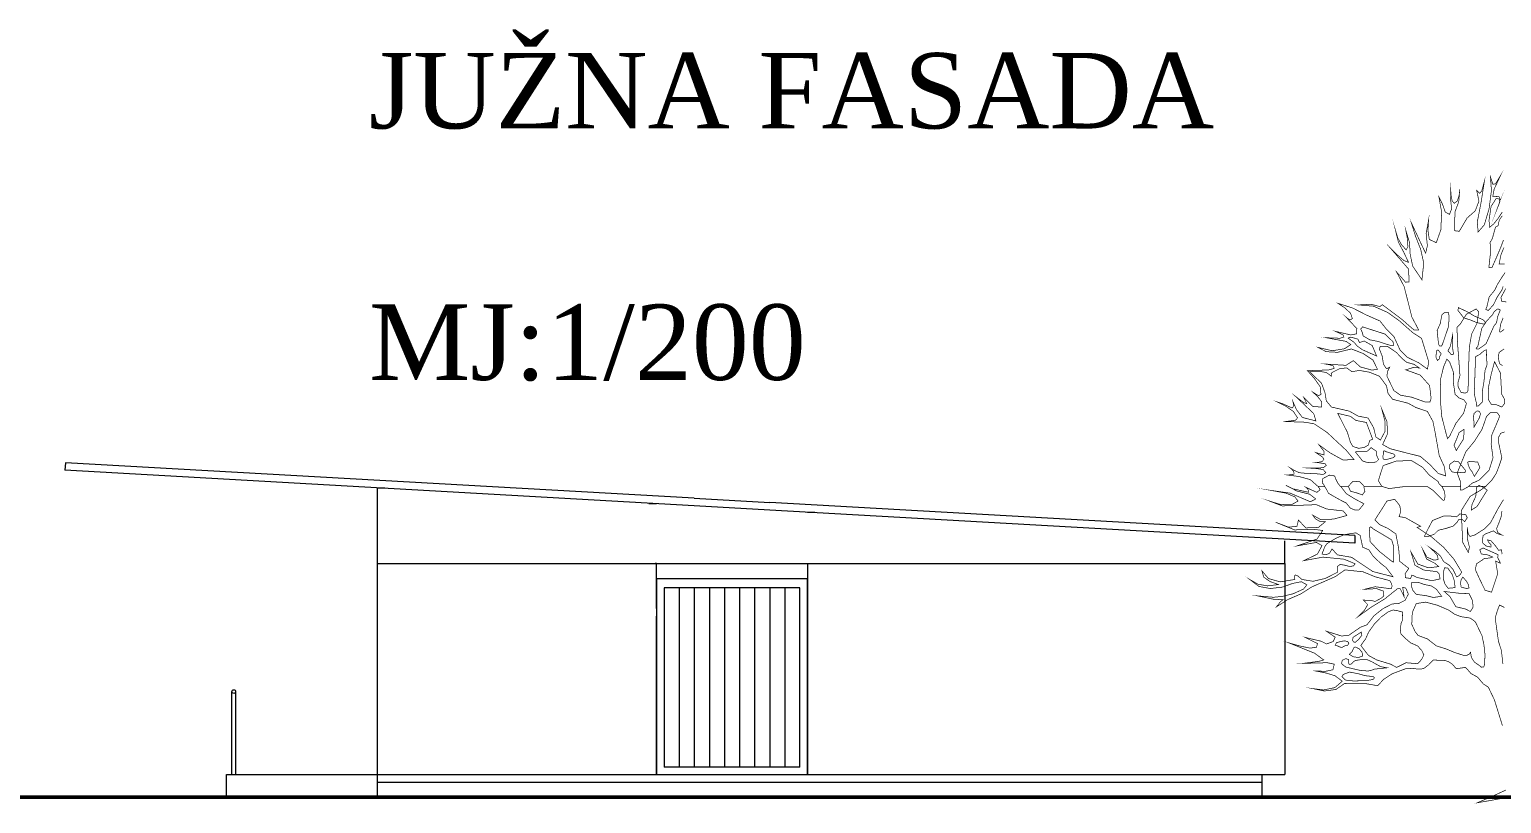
# Model space of a CAD drawing. Header units: millimetres. Extents: x 73 to 57768, y -40361 to 10065.
# Drawn here: x 24962 to 26913, y -4039 to -3013 of the extents above; entities that cross this region are included whole.
import ezdxf

# ---------------------------------------------------------------- set-up
doc = ezdxf.new("R2010")
doc.units = ezdxf.units.MM
for name, color, linetype, lineweight in [('akote05', 84, 'Continuous', 5), ('atanka13pogled', 185, 'Continuous', 13), ('kote i srafura', 9, 'Continuous', 5), ('zemljiste', 7, 'Continuous', 50)]:
    doc.layers.add(name, color=color, linetype=linetype, lineweight=lineweight)
doc.styles.add('moj stil', font='ARIAL.TTF', dxfattribs={"height": 15})

msp = doc.modelspace()

# ---------------------------------------------------------------- linework, layer by layer
at = {"layer": 'akote05', "const_width": 0.9}
for points in [[(26914.149, -3254.773), (26908.449, -3263.453), (26902.65, -3270.66), (26897.465, -3274.993), (26896.528, -3266.043), (26899.249, -3247.518), (26905.973, -3236.873), (26910.163, -3237.52), (26910.695, -3241.383), (26908.403, -3247.702), (26911.931, -3238.998), (26909.737, -3234.271), (26901.553, -3234.112), (26903.354, -3224.446), (26907.56, -3215.492), (26911.718, -3206.49), (26905.039, -3217.653), (26901.602, -3217.939), (26898.459, -3208.257), (26899.742, -3226.38), (26896.623, -3250.492), (26890.334, -3271.744), (26882.107, -3281.291), (26881.039, -3267.803), (26886.158, -3241.228), (26890.394, -3214.112), (26886.923, -3226.766), (26884.214, -3230.113), (26880.228, -3226.267), (26883.17, -3240.262), (26878.427, -3253.079), (26867.522, -3262.729), (26857.136, -3280.341), (26850.875, -3279.589), (26850.948, -3267.59), (26851.595, -3254.074), (26856.416, -3241.146), (26857.799, -3224.831), (26856.866, -3232.953), (26854.46, -3240.094), (26850.507, -3243.282), (26847.626, -3239.902), (26846.243, -3232.299), (26845.645, -3224.278), (26845.592, -3237.848), (26846.987, -3250.558), (26844.208, -3257.868), (26838.528, -3254.917), (26834.935, -3244.502), (26830.065, -3234.554), (26833.745, -3254.806), (26832.685, -3278.348), (26826.64, -3295.434), (26817.376, -3291.169), (26815.575, -3279.073), (26816.476, -3265.16), (26813.186, -3283.202), (26814.83, -3299.526), (26812.498, -3309.466), (26806.2, -3296.064), (26799.902, -3282.612), (26793.604, -3269.138), (26799.106, -3286.926), (26805.882, -3303.969), (26810.027, -3322.463), (26807.636, -3344.602), (26795.323, -3326.459), (26792.002, -3310.502), (26791.166, -3295.269), (26786.312, -3279.302), (26788.317, -3290.106), (26789.021, -3300.614), (26786.753, -3305.157), (26780.337, -3297.791), (26775.713, -3289.467), (26772.611, -3279.302), (26776.417, -3294.812), (26783.39, -3307.841), (26789.848, -3321.509), (26783.771, -3319.136), (26774.821, -3311.508), (26766.313, -3303.168), (26778.139, -3316.815), (26789.917, -3330.439), (26790.621, -3347.474), (26785.931, -3347.847), (26779.989, -3341.099), (26774.047, -3334.326), (26784.014, -3353.629), (26789.226, -3374.061), (26794.169, -3393.851), (26803.328, -3411.228), (26796.98, -3411.08), (26788.718, -3403.861), (26780.456, -3396.642), (26755.153, -3377.638), (26751.904, -3380.155), (26740.061, -3377.074), (26723.774, -3377.97), (26743.54, -3379.652), (26762.126, -3387.889), (26777.472, -3398.852), (26786.573, -3406.885), (26795.625, -3414.87), (26807.084, -3422.166), (26811.892, -3437.847), (26816.676, -3453.48), (26814.928, -3463.047), (26803.446, -3454.728), (26788.403, -3447.464), (26778.687, -3437.966), (26770.605, -3420.205), (26760.51, -3410.131), (26752.059, -3399.295), (26733.665, -3391.184), (26715.835, -3382.066), (26696.262, -3375.87), (26705.49, -3381.869), (26713.073, -3389.096), (26715.377, -3395.98), (26712.934, -3397.805), (26710.049, -3396.585), (26707.09, -3394.212), (26714.252, -3401.783), (26721.364, -3409.329), (26720.791, -3416.31), (26713.278, -3417.759), (26703.113, -3415.377), (26692.948, -3412.996), (26698.001, -3415.312), (26703.03, -3417.603), (26704.107, -3420.509), (26699.057, -3422.162), (26689.784, -3421.802), (26680.462, -3421.392), (26693.758, -3423.844), (26707.053, -3426.271), (26713.278, -3430.563), (26705.069, -3436.031), (26688.782, -3438.723), (26669.966, -3434.319), (26680.712, -3439.942), (26695.828, -3440.777), (26714.162, -3436.308), (26729.561, -3442.324), (26742.774, -3451.139), (26748.745, -3463.489), (26741.027, -3464.308), (26725.968, -3460.167), (26716.703, -3451.777), (26707.029, -3458.034), (26693.303, -3457.195), (26679.578, -3456.307), (26685.193, -3457.335), (26690.243, -3458.853), (26691.29, -3462.164), (26684.035, -3464.14), (26669.928, -3464.643), (26655.822, -3465.146), (26665.325, -3475.795), (26673.059, -3486.983), (26673.722, -3496.747), (26670.342, -3498.187), (26666.864, -3496.043), (26663.336, -3493.874), (26669.891, -3500.049), (26674.827, -3506.445), (26674.606, -3513.431), (26663.046, -3512.51), (26656.96, -3506.507), (26650.851, -3500.504), (26654.927, -3508.761), (26650.752, -3507.419), (26640.243, -3499.398), (26652.189, -3510.664), (26664.134, -3521.906), (26667.092, -3531.772), (26649.168, -3527.136), (26641.262, -3516.705), (26636.597, -3506.028), (26637.392, -3509.436), (26637.203, -3512.452), (26635.493, -3514.535), (26628.9, -3511.654), (26622.307, -3508.725), (26615.273, -3506.36), (26627.39, -3512.429), (26637.297, -3519.259), (26642.785, -3527.685), (26639.806, -3530.909), (26633.242, -3531.752), (26626.654, -3532.546), (26653.25, -3533.459), (26664.993, -3535.708), (26671.433, -3540.05), (26682.119, -3547.241), (26694.748, -3559.023), (26707.352, -3570.78), (26717.476, -3582.929), (26703.088, -3583.605), (26685.753, -3574.041), (26671.07, -3563.373), (26677.65, -3571.836), (26677.822, -3576.861), (26667.092, -3573.758), (26671.439, -3576.652), (26675.785, -3579.521), (26677.7, -3582.929), (26675.204, -3585.544), (26671.062, -3586.465), (26666.651, -3586.575), (26672.928, -3587.512), (26679.156, -3588.4), (26681.015, -3590.663), (26676.824, -3593.745), (26668.115, -3594.249), (26659.358, -3594.309), (26668.038, -3594.899), (26676.644, -3596.151), (26680.241, -3600.276), (26676.775, -3602.719), (26666.95, -3601.7), (26654.276, -3601.271), (26645.113, -3600.391), (26638.136, -3597.252), (26632.951, -3594.088), (26635.693, -3596.45), (26637.723, -3599.13), (26638.034, -3602.154), (26635.374, -3602.985), (26632.296, -3603.202), (26629.194, -3603.369), (26645.035, -3605.526), (26659.723, -3609.574), (26669.745, -3618.508), (26678.583, -3618.508), (26677.863, -3617.017), (26676.947, -3615.503), (26675.711, -3614.088), (26676.014, -3608.338), (26684.763, -3603.595), (26691.842, -3604.696), (26693.766, -3609.651), (26696.18, -3614.288), (26699.356, -3618.508), (26709.963, -3618.508), (26716.171, -3611.829), (26725.153, -3612.222), (26731.067, -3618.508), (26754.38, -3618.508), (26749.883, -3611.051), (26753.021, -3600.771), (26756.258, -3590.884), (26764.962, -3587.913), (26773.667, -3584.942), (26793.715, -3584.256), (26808.532, -3593.271), (26817.457, -3603.636), (26829.182, -3612.209), (26830.066, -3614.599), (26831.981, -3616.67), (26833.823, -3618.397), (26858.793, -3618.397), (26858.642, -3616.522), (26858.613, -3614.452), (26858.682, -3612.209), (26854.378, -3600.825), (26860.041, -3586.764), (26865.754, -3572.654), (26877.253, -3558.626), (26887.255, -3542.854), (26893.155, -3526.027), (26898.324, -3520.826), (26907.323, -3520.732), (26910.724, -3525.474), (26905.686, -3537.698), (26900.329, -3550.044), (26899.343, -3562.488), (26901.864, -3580.478), (26896.601, -3597.239), (26883.874, -3609.999), (26878.636, -3612.471), (26873.939, -3614.378), (26869.732, -3618.397), (26892.161, -3618.397), (26900.047, -3610.548), (26906.116, -3601.348), (26910.171, -3590.774), (26913.543, -3580.679), (26911.292, -3570.117), (26909.066, -3559.506), (26909.496, -3553.003), (26912.136, -3548.071), (26917.354, -3546.357)], [(26915.695, -3292.008), (26912.07, -3301.715), (26907.02, -3313.607), (26900.669, -3328.029), (26898.68, -3328.294), (26896.691, -3328.609), (26896.691, -3325.266), (26897.768, -3315.465), (26898.893, -3305.713), (26897.907, -3295.323), (26900.947, -3290.023), (26903.006, -3282.465), (26905.089, -3274.882), (26908.604, -3272.853), (26909.197, -3269.694), (26909.84, -3266.485), (26911.034, -3264.173), (26912.549, -3261.984), (26914.259, -3259.746)], [(26917.243, -3323.498), (26909.987, -3323.515), (26912.307, -3311.623), (26916.248, -3302.063)], [(26915.315, -3353.417), (26913.596, -3358.193), (26907.454, -3367.424), (26902.539, -3377.614), (26895.586, -3385.372), (26893.79, -3384.583), (26892.043, -3383.768), (26893.487, -3381.285), (26895.132, -3374.323), (26896.778, -3367.363), (26904.095, -3358.413), (26907.97, -3350.278), (26912.999, -3342.314), (26917.905, -3334.989)], [(26919.673, -3374.102), (26912.888, -3372.85), (26912.537, -3367.694), (26918.79, -3356.204)], [(26835.038, -3429.569), (26833.683, -3432.536), (26831.346, -3432.606), (26829.624, -3430.122), (26828.674, -3420.984), (26827.774, -3411.894), (26831.834, -3402.83), (26833, -3396.798), (26834.166, -3390.815), (26838.131, -3387.803), (26840.37, -3387.714), (26842.633, -3387.599), (26843.545, -3392.666), (26843.083, -3406.014), (26839.036, -3417.767), (26835.038, -3429.569)], [(26855.7, -3486.582), (26857.55, -3490.203), (26859.448, -3493.825), (26864.538, -3494.869), (26866.036, -3494.43), (26867.534, -3494.017), (26868.516, -3491.664), (26869.727, -3472.907), (26869.772, -3453.295), (26870.426, -3434.123), (26873.466, -3416.686), (26880.67, -3402.277), (26881.758, -3394.626), (26882.896, -3387.022), (26879.565, -3383.273), (26866.585, -3390.247), (26862.566, -3396.704), (26858.573, -3403.162), (26857.029, -3404.631), (26855.511, -3406.149), (26854.042, -3407.691), (26854.926, -3430.436), (26856.326, -3448.442), (26858.02, -3471.555), (26856.632, -3476.409), (26855.246, -3481.287), (26855.7, -3486.582)], [(26889.745, -3403.416), (26880.165, -3401.341), (26872.476, -3398.088), (26863.117, -3395.129), (26859.242, -3390.206), (26855.317, -3385.283), (26855.935, -3381.538), (26866.98, -3386.67), (26877.117, -3392.685), (26888.309, -3397.449), (26891.112, -3400.175), (26891.656, -3402.532), (26889.745, -3403.416)], [(26882.879, -3436.419), (26880.11, -3436.419), (26879.426, -3435.167), (26881.664, -3433.104), (26886.854, -3409.324), (26893.049, -3399.687), (26901.111, -3391.007), (26903.681, -3386.453), (26908.117, -3383.151), (26911.496, -3384.71), (26908.092, -3393.25), (26906.504, -3401.619), (26903.1, -3405.813), (26897.858, -3417.652), (26892.615, -3429.442), (26882.879, -3436.419)], [(26916.551, -3410.397), (26913.596, -3412.553), (26911.87, -3413.895), (26910.756, -3413.568), (26910.724, -3411.669), (26911.996, -3403.366), (26915.307, -3395.112)], [(26760.899, -3430.122), (26749.261, -3426.299), (26738.506, -3424.221), (26729.74, -3419.073), (26728.583, -3414.354), (26726.369, -3409.906), (26728.968, -3407.029), (26743.769, -3411.813), (26758.546, -3416.572), (26769.296, -3426.807), (26770.188, -3431.545), (26766.047, -3431.644), (26760.899, -3430.122)], [(26842.109, -3438.85), (26844.397, -3441.416), (26846.709, -3443.981), (26849.512, -3443.159), (26848.239, -3434.782), (26848.243, -3426.307), (26848.297, -3417.857), (26846.815, -3425.264), (26845.358, -3432.696), (26842.109, -3438.85)], [(26747.53, -3445.701), (26728.263, -3437.156), (26721.343, -3432.041), (26718.07, -3427.817), (26709.742, -3421.945), (26713.49, -3420.648), (26718.147, -3422.027), (26722.78, -3423.381), (26724.805, -3427.866), (26727.936, -3426.851), (26731.067, -3425.812), (26736.415, -3428.808), (26741.739, -3431.803), (26747.53, -3445.701)], [(26819.79, -3501.94), (26818.076, -3506.855), (26814.986, -3506.785), (26811.945, -3506.691), (26794.132, -3500.316), (26779.339, -3497.672), (26770.512, -3491.664), (26765.805, -3481.965), (26761.148, -3472.267), (26762.114, -3465.81), (26764.811, -3460.617), (26760.706, -3462.569), (26756.7, -3456.86), (26754.826, -3445.385), (26751.061, -3436.219), (26752.501, -3432.773), (26762.065, -3433.056), (26773.47, -3440.704), (26782.003, -3449.679), (26787.539, -3454.098), (26797.054, -3456.676), (26804.211, -3461.611), (26797.037, -3460.596), (26791.607, -3462.331), (26786.202, -3464.042), (26805.32, -3470.921), (26817.76, -3484.748), (26819.79, -3501.94)], [(26828.187, -3451.666), (26826.293, -3447.411), (26826.51, -3443.106), (26826.751, -3438.85), (26828.834, -3437.573), (26831.039, -3440.2), (26833.27, -3442.828), (26831.191, -3446.151), (26830.634, -3449.523), (26828.187, -3451.666)], [(26866.638, -3508.458), (26862.796, -3521.701), (26852.839, -3534.624), (26844.43, -3551.771), (26841.549, -3555.22), (26840.534, -3551.673), (26839.567, -3548.124), (26833.851, -3525.814), (26831.842, -3501.564), (26832.386, -3476.085), (26836.294, -3460.039), (26840.595, -3449.96), (26844.43, -3453.876), (26849.483, -3467.438), (26849.357, -3481.491), (26851.611, -3496.526), (26856.809, -3501.289), (26863.135, -3503.769), (26866.638, -3508.458)], [(26887.631, -3506.691), (26882.582, -3511.765), (26880.011, -3512.297), (26879.897, -3508.458), (26877.053, -3496.026), (26877.843, -3471.318), (26878.682, -3446.584), (26884.276, -3443.585), (26889.403, -3439.088), (26893.155, -3437.193), (26893.233, -3447.321), (26893.998, -3456.933), (26891.277, -3464.704), (26889.914, -3479.027), (26887.594, -3493.252), (26887.631, -3506.691)], [(26913.485, -3513.32), (26906.435, -3510.337), (26899.58, -3509.785), (26895.476, -3503.044), (26895.934, -3486.541), (26899.437, -3469.791), (26903.874, -3453.213), (26911.865, -3468.617), (26912.492, -3482.743), (26913.485, -3496.526), (26917.144, -3503.065), (26917.267, -3508.549), (26913.485, -3513.32)], [(26914.476, -3458.55), (26910.503, -3455.755), (26908.69, -3447.542), (26909.995, -3440.949), (26916.58, -3436.199)], [(26752.501, -3557.185), (26746.523, -3552.81), (26743.638, -3540.898), (26736.26, -3527.905), (26723.213, -3525.401), (26711.37, -3518.771), (26687.643, -3513.32), (26680.881, -3505.27), (26679.205, -3494.661), (26674.483, -3481.67), (26658.585, -3466.473), (26670.686, -3465.81), (26680.994, -3467.578), (26687.643, -3472.44), (26687.464, -3470.594), (26687.234, -3468.723), (26689.412, -3467.025), (26699.04, -3462.266), (26707.958, -3461.508), (26714.714, -3466.473), (26724.613, -3464.803), (26738.22, -3467.185), (26751.286, -3472.44), (26760.649, -3485.235), (26762.621, -3495.183), (26768.744, -3503.044), (26779.109, -3505.705), (26789.499, -3508.34), (26799.35, -3513.873), (26814.917, -3519.172), (26822.16, -3532.329), (26825.204, -3547.572), (26830.503, -3577.527), (26837.252, -3592.235), (26839.016, -3604.585), (26829.227, -3601.369), (26818.382, -3589.829), (26805.426, -3578.73), (26785.824, -3573.852), (26765.437, -3568.582), (26755.485, -3563.041), (26761.872, -3549.16), (26761.361, -3533.02), (26754.269, -3515.752), (26758.525, -3531.699), (26758.484, -3546.025), (26752.501, -3557.185)], [(26696.041, -3521.718), (26702.433, -3534.289), (26708.801, -3546.861), (26712.835, -3560.168), (26716.056, -3565.595), (26723.794, -3568.074), (26731.508, -3566.798), (26736.378, -3563.769), (26738.645, -3557.525), (26742.337, -3555.969), (26739.497, -3548.567), (26736.706, -3541.164), (26733.939, -3533.761), (26720.136, -3531.105), (26712.938, -3525.699), (26696.041, -3521.718)], [(26876.803, -3539.728), (26876.705, -3533.217), (26875.649, -3527.418), (26876.803, -3521.718), (26880.654, -3518.423), (26883.743, -3519.009), (26885.31, -3522.27), (26883.572, -3528.024), (26880.163, -3533.901), (26876.803, -3539.728)], [(26853.158, -3570.997), (26850.13, -3563.855), (26853.609, -3555.782), (26856.915, -3547.241), (26863.176, -3542.977), (26863.25, -3545.023), (26863.544, -3547.462), (26862.349, -3556.289), (26857.742, -3563.643), (26853.158, -3570.997)], [(26724.326, -3572.101), (26720.741, -3572.204), (26719.514, -3573.141), (26721.012, -3574.863), (26724.953, -3579.852), (26728.894, -3584.791), (26735.265, -3586.907), (26741.019, -3586.641), (26746.822, -3586.326), (26750.071, -3583.039), (26747.497, -3577.196), (26746.936, -3571.72), (26740.237, -3567.13), (26734.885, -3572.126), (26729.606, -3572.113), (26724.326, -3572.101)], [(26760.457, -3572.654), (26758.01, -3571.36), (26756.569, -3571.884), (26756.7, -3574.863), (26755.739, -3578.8), (26756.373, -3582.344), (26759.904, -3583.039), (26764.946, -3581.706), (26770.037, -3580.322), (26772.058, -3578.178), (26770.548, -3575.788), (26765.503, -3574.233), (26760.457, -3572.654)], [(26861.239, -3600.309), (26863.027, -3600.236), (26864.864, -3600.162), (26865.106, -3596.995), (26860.58, -3591.441), (26856.078, -3585.864), (26850.3, -3584.951), (26844.403, -3589.457), (26843.859, -3594.257), (26847.538, -3599.205), (26851.385, -3600.08), (26855.772, -3599.802), (26861.239, -3600.309)], [(26868.863, -3589.371), (26868.257, -3586.612), (26870.205, -3585.426), (26873.725, -3585.835), (26876.417, -3585.892), (26878.766, -3586.072), (26881.459, -3586.056), (26884.442, -3593.79), (26880.796, -3599.536), (26877.15, -3605.281), (26874.265, -3599.462), (26870.864, -3594.748), (26868.863, -3589.371)], [(26914.37, -3935.835), (26909.062, -3918.746), (26903.73, -3901.657), (26895.697, -3884.788), (26889.129, -3880.561), (26885.286, -3876.015), (26881.443, -3871.419), (26872.609, -3866.635), (26865.492, -3858.488), (26853.047, -3860.259), (26848.19, -3854.37), (26842.842, -3850.863), (26837.248, -3849.1), (26822.573, -3848.826), (26816.418, -3855.23), (26809.625, -3860.259), (26802.513, -3860.8), (26795.744, -3859.793), (26785.979, -3860.259), (26768.081, -3867.012), (26756.958, -3874.28), (26748.855, -3882.799), (26734.831, -3880.283), (26719.899, -3880.049), (26704.991, -3879.816), (26693.623, -3887.804), (26678.203, -3889.801), (26663.225, -3886.666), (26677.11, -3888.414), (26692.1, -3885.324), (26702.008, -3876.834), (26692.297, -3869.557), (26680.45, -3865.915), (26667.203, -3863.354), (26680.057, -3863.628), (26689.596, -3861.642), (26691.401, -3854.182), (26682.144, -3852.28), (26665.89, -3852.734), (26649.635, -3853.188), (26660.238, -3851.862), (26670.817, -3850.536), (26677.368, -3848.547), (26665.165, -3839.589), (26648.395, -3832.866), (26631.625, -3826.118), (26645.661, -3830.083), (26659.28, -3832.944), (26667.866, -3831.753), (26669.147, -3826.851), (26660.95, -3822.807), (26652.729, -3818.715), (26663.41, -3821.298), (26674.091, -3823.83), (26681.236, -3827.443), (26690.001, -3824.17), (26692.653, -3818.564), (26681.236, -3810.649), (26691.171, -3813.788), (26701.058, -3816.902), (26710.847, -3815.843), (26718.409, -3810.592), (26725.972, -3805.293), (26734.713, -3802.031), (26744.17, -3789.959), (26755.788, -3780.735), (26767.97, -3774.408), (26776.973, -3773.754), (26785.338, -3769.465), (26789.627, -3761.371), (26787.924, -3757.381), (26786.173, -3753.391), (26782.113, -3752.421), (26782.772, -3756.509), (26783.406, -3760.597), (26783.992, -3764.685), (26781.352, -3759.39), (26778.713, -3754.07), (26775.041, -3754.299), (26758.73, -3767.415), (26740.454, -3778.64), (26722.448, -3791.535), (26731.39, -3782.777), (26735.789, -3775.247), (26729.851, -3769.215), (26735.441, -3769.58), (26740.982, -3769.92), (26745.541, -3771.094), (26749.678, -3768.901), (26753.815, -3766.658), (26757.142, -3763.581), (26756.434, -3757.32), (26747.501, -3754.079), (26731.398, -3754.963), (26745.578, -3751.55), (26756.222, -3752.925), (26766.866, -3754.299), (26768.072, -3750.804), (26767.168, -3747.187), (26764.987, -3743.472), (26745.745, -3738.426), (26729.499, -3731.76), (26705.543, -3729.218), (26693, -3738.054), (26677.462, -3744.875), (26661.9, -3751.647), (26646.898, -3761.175), (26629.612, -3768.639), (26614.831, -3778.166), (26617.433, -3774.773), (26620.036, -3771.356), (26623.449, -3768.773), (26610.955, -3768.164), (26600.033, -3765.885), (26589.086, -3763.581), (26599.98, -3764.592), (26610.824, -3765.553), (26622.676, -3764.354), (26637.064, -3760.814), (26650.715, -3754.598), (26655.159, -3748.996), (26647.687, -3744.932), (26636.041, -3747.204), (26623.117, -3751.979), (26606.544, -3753.94), (26591.444, -3751.161), (26579.363, -3741.924), (26590.228, -3748.19), (26602.861, -3750.428), (26617.482, -3748.664), (26606.282, -3744.699), (26597.93, -3738.892), (26595.495, -3730.434), (26604.134, -3740.681), (26619.525, -3745.084), (26639.139, -3741.924), (26638.725, -3739.837), (26638.263, -3737.75), (26639.913, -3735.958), (26643.321, -3737.406), (26645.895, -3739.665), (26648.42, -3741.924), (26663.291, -3744.315), (26679.512, -3740.566), (26695.931, -3732.202), (26695.403, -3724.934), (26699.147, -3722.012), (26704.88, -3722.921), (26710.88, -3724.496), (26716.781, -3724.181), (26719.023, -3721.041), (26704.058, -3715.022), (26676.497, -3712.293), (26651.072, -3716.954), (26660.066, -3712.632), (26669.036, -3708.311), (26675.158, -3697.065), (26667.772, -3692.855), (26654.959, -3695.126), (26642.121, -3697.397), (26655.336, -3692.933), (26668.501, -3688.419), (26676.043, -3676.957), (26663.622, -3675.426), (26638.926, -3676.204), (26613.836, -3666.129), (26630.762, -3672.549), (26641.917, -3671.53), (26643.89, -3663.145), (26653.658, -3673.56), (26670.399, -3672.95), (26679.578, -3665.244), (26672.06, -3664.757), (26666.508, -3661.643), (26662.895, -3656.736), (26673.583, -3662.691), (26690.656, -3661.868), (26708.195, -3657.068), (26703.28, -3651.081), (26692.448, -3649.833), (26681.567, -3648.561), (26667.527, -3642.744), (26645.243, -3643.63), (26622.337, -3644.412), (26606.433, -3638.285), (26620.592, -3642.668), (26636.102, -3642.115), (26643.338, -3637.953), (26639.012, -3632.355), (26627.369, -3627.494), (26608.754, -3624.032), (26633, -3627.516), (26649.249, -3634.418), (26659.78, -3638.916), (26666.871, -3635.191), (26658.576, -3628.828), (26641.983, -3624.723), (26627.205, -3617.181), (26636.421, -3621.695), (26646.865, -3624.048), (26657.259, -3626.351), (26657.484, -3624.183), (26655.966, -3621.744), (26653.391, -3619.501), (26660.046, -3622.722), (26668.321, -3626.409), (26672.617, -3622.926), (26671.897, -3621.339), (26670.759, -3619.948), (26669.745, -3618.508), (26678.583, -3618.508), (26681.693, -3623.565), (26683.723, -3627.665), (26694.273, -3633.754), (26700.629, -3637.253), (26707.401, -3640.679), (26712.725, -3647.346), (26719.088, -3649.956), (26724.371, -3649.595), (26730.735, -3641.599), (26718.79, -3635.22), (26707.581, -3628.349), (26699.908, -3618.508), (26710.074, -3618.508), (26712.897, -3624.965), (26720.951, -3627.076), (26728.636, -3629.777), (26732.131, -3625.013), (26731.181, -3623.123), (26730.846, -3618.508), (26754.38, -3618.508), (26764.148, -3621.474), (26775.586, -3619.923), (26787.417, -3618.397), (26814.487, -3618.508), (26822.327, -3623.803), (26827.712, -3629.343), (26833.932, -3635.523), (26836.106, -3637.213), (26837.616, -3636.374), (26838.242, -3630.771), (26837.374, -3624.96), (26835.795, -3621.703), (26834.043, -3618.397), (26858.462, -3618.397), (26858.396, -3623.381), (26861.474, -3623.209), (26869.952, -3618.397), (26892.272, -3618.397), (26888.572, -3621.224), (26884.554, -3624.076), (26880.56, -3626.462), (26871.59, -3631.701), (26865.664, -3641.113), (26859.788, -3650.55), (26860.696, -3671.559), (26861.605, -3692.593), (26869.069, -3706.016), (26870.575, -3698.886), (26867.636, -3686.994), (26867.963, -3675.299), (26868.868, -3681.032), (26871.295, -3684.85), (26877.797, -3682.923), (26884.366, -3678.753), (26890.934, -3674.608), (26898.68, -3666.46), (26908.453, -3648.147), (26915.72, -3636.12)], [(26873.172, -3649.919), (26873.921, -3642.618), (26878.942, -3631.88), (26880.133, -3619.866), (26883.206, -3617.251), (26889.25, -3619.94), (26894.165, -3623.512), (26888.059, -3633.158), (26880.751, -3645.135), (26873.172, -3649.919)], [(26792.609, -3740.598), (26785.742, -3739.612), (26785.333, -3734.329), (26790.178, -3727.229), (26778.225, -3717.924), (26776.756, -3700.663), (26773.052, -3681.486), (26762.671, -3674.341), (26751.872, -3669.406), (26745.32, -3662.924), (26753.316, -3650.447), (26761.263, -3637.945), (26771.616, -3635.634), (26778.164, -3643.924), (26779.653, -3651.576), (26777.362, -3658.616), (26785.592, -3659.925), (26795.761, -3665.703), (26805.979, -3671.432), (26804.355, -3671.952), (26802.779, -3672.422), (26801.228, -3672.868), (26820.33, -3685.494), (26836.709, -3699.621), (26850.125, -3715.177), (26860.34, -3732.091), (26858.593, -3735.078), (26855.863, -3737.501), (26853.6, -3738.499), (26848.64, -3728.367), (26843.755, -3723.072), (26836.364, -3718.169), (26831.997, -3710.607), (26825.446, -3704.812), (26817.912, -3699.607), (26823.747, -3704.89), (26828.429, -3710.271), (26828.961, -3715.629), (26823.428, -3716.271), (26814.237, -3712.297), (26808.852, -3702.479), (26813.75, -3714.801), (26825.131, -3720.69), (26829.735, -3724.91), (26816.173, -3726.493), (26802.12, -3721.447), (26793.052, -3705.353), (26798.375, -3723.117), (26810.083, -3729.464), (26827.414, -3731.538), (26830.324, -3734.399), (26831.023, -3737.775), (26831.724, -3741.151), (26820.85, -3743.533), (26810.738, -3741.348), (26800.675, -3739.162), (26796.596, -3736.907), (26794.185, -3736.224), (26792.609, -3740.598)], [(26810.856, -3684.614), (26815.946, -3674.457), (26821.675, -3663.759), (26836.931, -3657.654), (26848.246, -3658.067), (26853.57, -3658.898), (26858.035, -3654.891), (26865.732, -3656.16), (26867.758, -3660.031), (26864.332, -3665.278), (26860.625, -3662.127), (26856.77, -3662.094), (26854.389, -3665.72), (26849.408, -3671.035), (26839.517, -3674.289), (26829.307, -3676.658), (26823.934, -3681.961), (26816.376, -3684.761), (26810.856, -3684.614)], [(26913.633, -3651.2), (26912.602, -3658.811), (26909.729, -3666.791), (26906.603, -3674.46), (26907.994, -3679.6), (26913.485, -3682.923), (26906.807, -3680.885), (26902.412, -3677.448), (26896.912, -3679.608), (26892.431, -3681.237), (26888.687, -3683.872), (26887.963, -3689.11), (26888.36, -3693.726), (26892.538, -3697.532), (26899.343, -3699.054), (26899.069, -3695.58), (26895.971, -3692.548), (26894.593, -3689.442), (26899.237, -3690.69), (26904.79, -3696.996), (26909.287, -3703.253), (26912.982, -3702.48), (26913.952, -3708.335)], [(26769.185, -3738.279), (26742.504, -3731.407), (26728.468, -3721.983), (26714.382, -3712.534), (26704.929, -3710.922), (26695.476, -3709.285), (26688.528, -3701.485), (26684.964, -3707.284), (26680.343, -3709.13), (26675.158, -3708.225), (26676.98, -3703.413), (26678.752, -3698.601), (26681.898, -3694.304), (26693.795, -3687.244), (26703.997, -3682.689), (26720.017, -3680.05), (26725.73, -3683.607), (26727.416, -3691.41), (26729.078, -3699.165), (26737.426, -3702.709), (26742.754, -3711.016), (26752.944, -3720.6), (26760.027, -3725.994), (26764.606, -3732.148), (26769.185, -3738.279)], [(26769.959, -3716.512), (26770.172, -3718.734), (26769.083, -3718.673), (26766.423, -3716.844), (26750.562, -3704.248), (26738.825, -3691.578), (26737.917, -3673.752), (26739.505, -3672.124), (26740.97, -3672.876), (26742.999, -3674.857), (26751.176, -3679.718), (26759.352, -3684.58), (26767.528, -3689.442), (26770.049, -3697.811), (26770.016, -3707.186), (26769.959, -3716.512)], [(26899.896, -3758.83), (26891.314, -3756.186), (26887.815, -3749.024), (26884.317, -3741.813), (26878.379, -3728.797), (26879.979, -3721.132), (26887.078, -3716.512), (26890.332, -3713.971), (26897.195, -3713.566), (26901.332, -3712.203), (26894.882, -3709.343), (26886.273, -3708.103), (26884.317, -3702.59), (26888.601, -3700.151), (26898.558, -3704.587), (26908.514, -3708.999), (26908.117, -3712.882), (26909.905, -3716.643), (26911.718, -3720.379), (26909.541, -3719.463), (26907.413, -3718.497), (26905.31, -3717.507), (26908.08, -3734.211), (26903.976, -3746.545), (26899.896, -3758.83)], [(26851.501, -3752.753), (26842.306, -3753.62), (26838.193, -3748.055), (26835.921, -3741.041), (26836.142, -3731.723), (26837.689, -3726.382), (26841.888, -3726.788), (26847.793, -3735.361), (26850.825, -3744.474), (26851.501, -3752.753)], [(26800.233, -3761.702), (26795.765, -3756.689), (26793.506, -3750.694), (26794.267, -3745.682), (26802.312, -3745.546), (26810.308, -3748.431), (26820.563, -3750.653), (26826.477, -3754.594), (26830.082, -3759.419), (26833.712, -3764.244), (26822.846, -3765.794), (26813.529, -3763.466), (26800.233, -3761.702)], [(26861.887, -3738.941), (26859.497, -3742.326), (26858.752, -3747.011), (26859.677, -3752.089), (26863.327, -3753.039), (26867.002, -3753.939), (26870.063, -3753.195), (26869.122, -3748.542), (26866.364, -3743.815), (26861.887, -3738.941)], [(26837.248, -3757.835), (26848.161, -3759.165), (26859.076, -3760.446), (26870.063, -3760.598), (26874.769, -3770.198), (26875.375, -3778.693), (26871.832, -3784.463), (26865.717, -3781.206), (26859.161, -3779.618), (26852.606, -3778.054), (26848.624, -3771.315), (26844.691, -3764.575), (26837.248, -3757.835)], [(26763.22, -3784.684), (26769.411, -3782.368), (26775.701, -3783.465), (26781.892, -3785.126), (26781.843, -3790.626), (26781.794, -3796.126), (26779.903, -3800.374), (26779.044, -3808.227), (26779.731, -3814.067), (26785.87, -3820.151), (26792.466, -3825.885), (26801.96, -3830.071), (26807.525, -3836.394), (26810.223, -3841.967), (26807.002, -3848.204), (26802.112, -3853.63), (26794.369, -3852.975), (26786.577, -3852.296), (26774.047, -3858.492), (26765.957, -3854.175), (26756.909, -3851.429), (26747.861, -3848.658), (26736.763, -3842.618), (26731.558, -3835.989), (26726.647, -3829.432), (26729.679, -3825.071), (26732.785, -3821.052), (26736.923, -3811.755), (26744.87, -3800.488), (26753.799, -3791.457), (26763.22, -3784.684)], [(26883.874, -3856.062), (26886.239, -3858.222), (26889.612, -3857.805), (26890.724, -3854.073), (26891.187, -3841.341), (26889.857, -3828.832), (26887.299, -3816.616), (26882.864, -3807.372), (26878.477, -3798.128), (26871.609, -3793.082), (26859.296, -3791.248), (26850.593, -3787.844), (26843.435, -3782.695), (26828.253, -3776.131), (26812.58, -3771.95), (26800.123, -3773.857), (26794.815, -3785.724), (26794.124, -3801.324), (26798.687, -3811.202), (26802.427, -3816.072), (26815.055, -3820.843), (26826.751, -3829.985), (26839.142, -3833.799), (26850.969, -3838.767), (26863.655, -3842.802), (26867.207, -3842.54), (26870.194, -3840.928), (26872.052, -3838.383), (26873.153, -3845.274), (26877.175, -3851.453), (26883.874, -3856.062)], [(26917.1, -3779.184), (26910.503, -3775.735), (26907.716, -3783.027), (26905.445, -3790.393), (26905.531, -3798.938), (26907.302, -3811.403), (26909.025, -3823.892), (26912.934, -3835.841), (26914.967, -3853.978)], [(26692.727, -3829.212), (26694.126, -3825.799), (26700.461, -3824.007), (26705.322, -3823.246), (26709.32, -3824.4), (26710.716, -3826.437), (26709.189, -3829.212), (26706.509, -3829.535), (26704.099, -3830.546), (26701.787, -3831.974), (26698.8, -3831.553), (26696.23, -3830.149), (26692.727, -3829.212)], [(26715.598, -3822.472), (26716.322, -3818.658), (26721.761, -3815.163), (26727.2, -3811.644), (26728.001, -3815.74), (26725.808, -3818.634), (26723.663, -3821.478), (26719.019, -3825.345), (26716.854, -3824.571), (26715.598, -3822.472)], [(26711.289, -3841.144), (26715.381, -3836.975), (26716.993, -3832.977), (26719.023, -3831.312), (26724.257, -3833.795), (26728.19, -3838.145), (26729.078, -3843.354), (26723.705, -3845.384), (26716.441, -3844.418), (26711.289, -3841.144)], [(26706.758, -3846.779), (26710.438, -3848.294), (26709.967, -3851.674), (26711.289, -3854.514), (26713.982, -3854.08), (26715.962, -3851.78), (26719.023, -3849.432), (26725.616, -3848.359), (26735.228, -3848.367), (26741.231, -3850.978), (26747.034, -3854.273), (26752.886, -3857.518), (26761.34, -3859.044), (26744.783, -3860.771), (26739.889, -3862.62), (26735.928, -3863.243), (26725.812, -3862.485), (26716.285, -3860.28), (26706.758, -3858.049), (26701.086, -3853.704), (26701.97, -3849.137), (26706.758, -3846.779)], [(26706.096, -3875.286), (26701.468, -3870.793), (26703.248, -3867.846), (26711.731, -3864.679), (26723.447, -3866.938), (26732.315, -3869.491), (26742.999, -3870.646), (26744.648, -3872.439), (26743.302, -3874.083), (26739.132, -3875.286), (26727.695, -3876.244), (26716.355, -3876.391), (26706.096, -3875.286)], [(26919.145, -4031.151), (26895.71, -4035.423), (26881.113, -4037.928), (26900.055, -4029.756), (26918.998, -4021.093)]]:
    msp.add_lwpolyline(points, dxfattribs=at)
at = {"layer": 'atanka13pogled', "linetype": 'ByBlock'}
for p, q in [((25009.329, -3587.17), (25008.766, -3597.138)), ((25842.985, -3634.317), (25009.329, -3587.17)), ((25842.985, -3644.317), (25008.766, -3597.138)), ((25422.985, -3620.564), (25432.985, -3620.564)), ((25422.985, -3720.564), (25422.985, -3620.564)), ((25792.925, -3641.486), (25782.925, -3641.486)), ((25842.985, -3634.317), (25942.985, -3639.972)), ((25942.985, -3649.972), (25842.985, -3644.317)), ((26718.832, -3683.85), (25942.985, -3639.972)), ((26718.832, -3693.85), (25942.985, -3649.972)), ((25992.985, -3652.8), (26002.985, -3652.8)), ((26718.832, -3683.85), (26718.832, -3693.85)), ((26625.726, -3720.564), (26625.726, -3690.564)), ((25422.985, -3720.564), (26625.726, -3720.564)), ((25422.985, -3740.564), (25422.985, -3720.564)), ((25792.985, -3720.564), (25791.306, -3720.564)), ((25792.985, -3720.564), (25992.985, -3720.564)), ((25792.985, -3740.564), (25792.985, -3720.564)), ((25992.985, -3720.564), (25992.985, -3740.564)), ((26625.726, -3720.564), (26625.726, -4000.564)), ((25422.985, -4030.564), (25422.985, -3740.564)), ((25792.985, -3740.564), (25992.985, -3740.564)), ((25792.985, -3780.564), (25792.985, -3740.564)), ((25792.985, -3740.564), (25792.985, -4000.564)), ((25792.985, -3740.564), (25792.985, -4000.564)), ((25992.985, -3780.564), (25992.985, -3740.564)), ((25992.985, -3740.564), (25992.985, -4000.564)), ((25992.985, -4000.564), (25992.985, -3740.564)), ((25992.985, -4000.564), (25992.985, -3740.564)), ((25992.985, -4000.564), (25992.985, -3740.564)), ((25802.985, -3753.156), (25802.985, -3990.564)), ((25982.985, -3753.156), (25802.985, -3753.156)), ((25822.985, -3753.156), (25822.985, -3990.564)), ((25842.985, -3753.156), (25842.985, -3990.564)), ((25862.985, -3753.156), (25862.985, -3990.564)), ((25882.985, -3753.156), (25882.985, -3990.564)), ((25902.985, -3753.156), (25902.985, -3990.564)), ((25922.985, -3753.156), (25922.985, -3990.564)), ((25942.985, -3753.156), (25942.985, -3990.564)), ((25962.985, -3753.156), (25962.985, -3990.564)), ((25982.985, -3990.564), (25982.985, -3753.156)), ((25982.985, -3990.564), (25982.985, -3753.156)), ((25792.985, -3780.564), (25792.985, -3790.564)), ((25992.985, -3790.564), (25992.985, -3780.564)), ((25792.985, -4000.564), (25792.985, -3790.564)), ((25992.985, -4000.564), (25992.985, -3790.564)), ((25229.983, -4000.564), (25229.983, -3890.564)), ((25234.983, -3890.564), (25234.983, -4000.564)), ((25222.985, -4000.564), (26625.726, -4000.564)), ((25222.985, -4030.564), (25222.985, -4000.564)), ((25982.985, -3990.564), (25802.985, -3990.564)), ((26595.592, -4000.564), (26595.592, -4030.564)), ((25422.985, -4010.564), (26596.182, -4010.564)), ((25452.985, -4030.564), (26596.182, -4030.564))]:
    msp.add_line(p, q, dxfattribs=at)
msp.add_circle((25232.483, -3890.564), 2.5, dxfattribs=at)
at = {"layer": 'zemljiste'}
for p, q in [((24541.777, -4030.564), (26625.726, -4030.564)), ((26625.726, -4030.564), (27775.957, -4030.564))]:
    msp.add_line(p, q, dxfattribs=at)

# ---------------------------------------------------------------- texts
at = {"layer": 'kote i srafura', "insert": (25411.761, -3043.91), "char_height": 100, "width": 1181.95041, "attachment_point": 1, "style": 'moj stil'}
msp.add_mtext('{\\fTimes New Roman|b0|i0|c238|p18;JUŽNA FASADA\\P\\PMJ:1/200}', dxfattribs=at)

doc.saveas('drawing.dxf')
